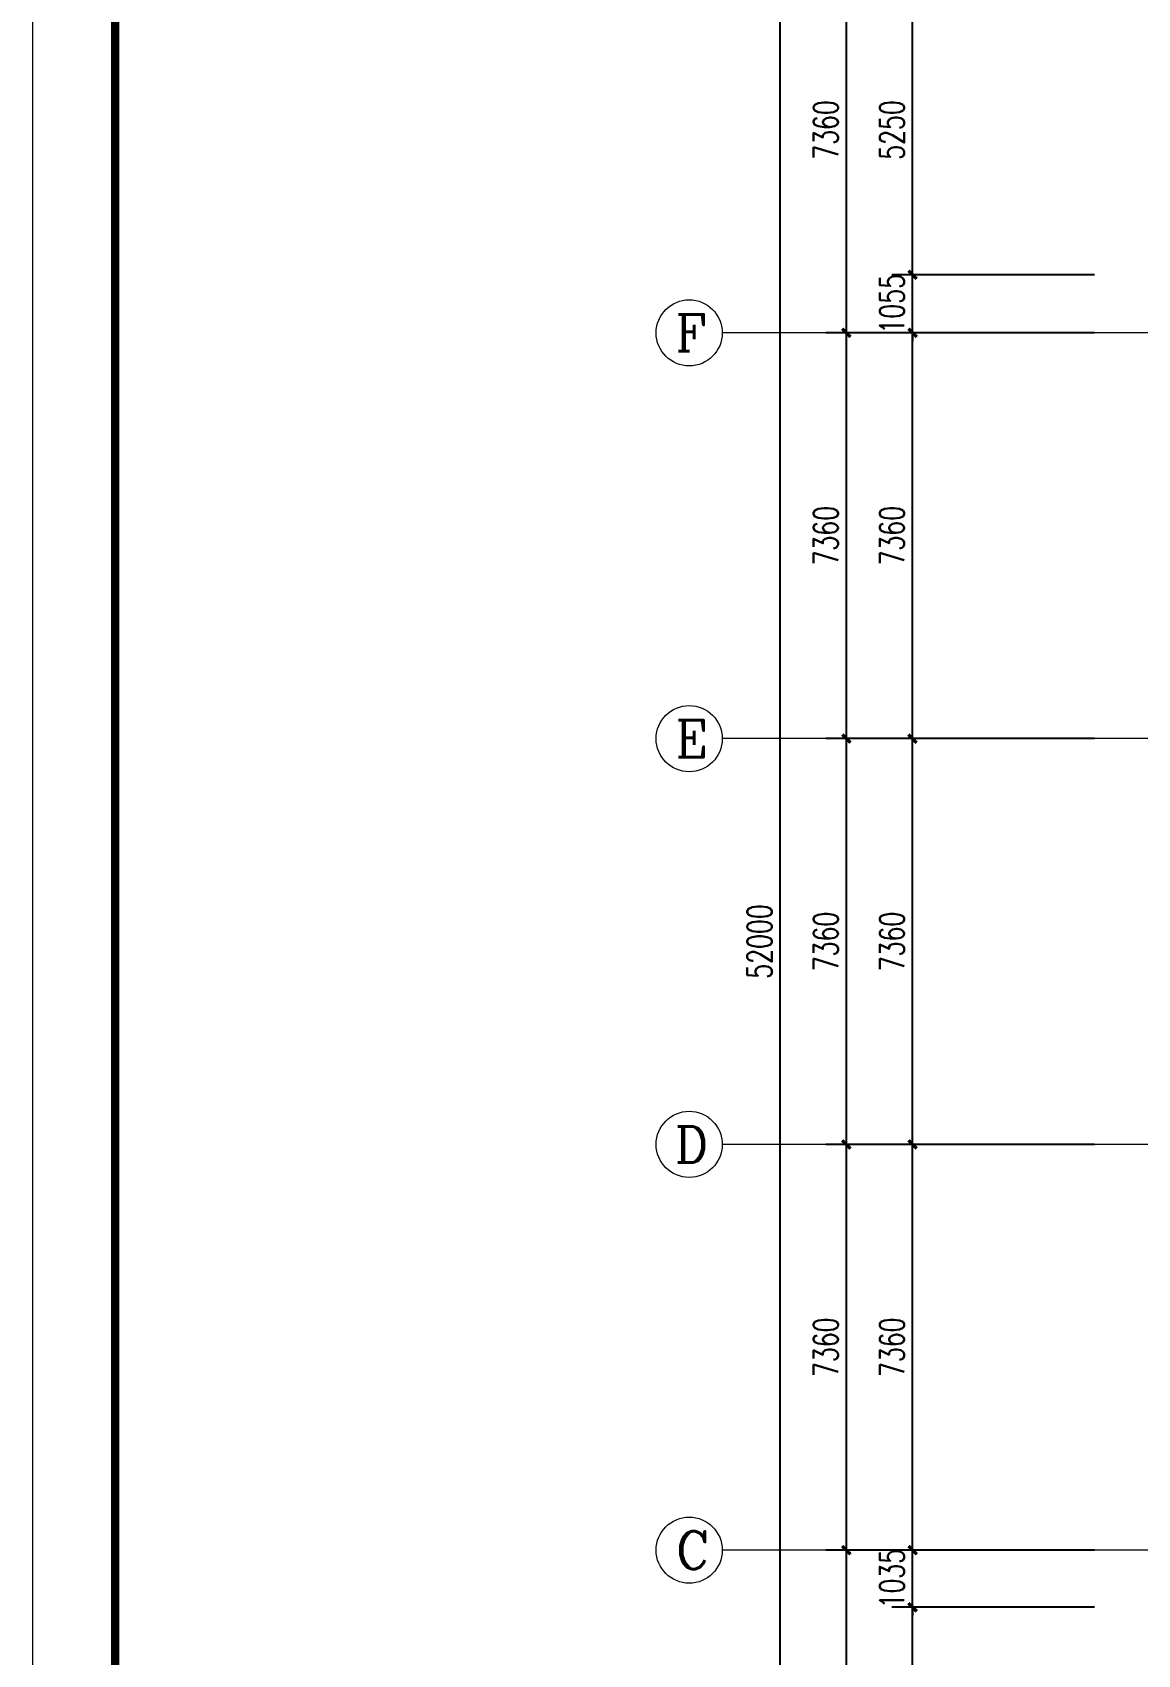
# Model space of a CAD drawing. Header units: inches. Extents: x -3733042 to -3450527, y 579159 to 997713.
# Drawn here: x -3732365 to -3712328, y 822457 to 851880 of the extents above; entities that cross this region are included whole.
import ezdxf

# ---------------------------------------------------------------- set-up
doc = ezdxf.new("R2010")
doc.units = ezdxf.units.IN
doc.header["$LTSCALE"] = 1000
doc.header["$MEASUREMENT"] = 0
doc.linetypes.add('DOTE', pattern=[2.42, 2, -0.2, 0.02, -0.2])
doc.layers.get('0').update_dxf_attribs({"lineweight": 18})
for name, color, linetype, lineweight in [('AXIS', 30, 'Continuous', 18), ('AXIS_TEXT', 7, 'Continuous', 18), ('DOTE', 14, 'DOTE', 18), ('PUB_TITLE', 153, 'Continuous', 18)]:
    doc.layers.add(name, color=color, linetype=linetype, lineweight=lineweight)
doc.styles.add('_TCH_AXIS', font='complex.shx', dxfattribs={"bigfont": 'gbcbig.shx'})
doc.styles.add('_TCH_DIM_T3', font='simplex.shx', dxfattribs={"width": 0.705882, "bigfont": 'gbcbig.shx'})
doc.styles.add('COMPLEX', font='complex.shx')
doc.dimstyles.new('_TCH_ARCH&&150', dxfattribs={"dimtxt": 446.25, "dimasz": 150, "dimexe": 375, "dimexo": 450, "dimgap": 150, "dimtad": 1, "dimdec": 0, "dimzin": 0, "dimdsep": 46, "dimtxsty": '_TCH_DIM_T3', "dimblk": 'ARCHTICK', "dimcen": 0.09, "dimdle": 300, "dimclrt": 7, "dimazin": 2, "dimtfac": 1, "dimtdec": 0, "dimtix": 1, "dimtmove": 2, "dimatfit": 3, "dimfxl": 1, "dimtolj": 1, "dimarcsym": 0})

# ---------------------------------------------------------------- blocks, each defined once
blk = doc.blocks.new('_ArchTick_2')
at = {"color": 0, "linetype": 'ByBlock'}
blk.add_lwpolyline([(-0.5, -0.5, 0.4, 0.4, 0), (0.5, 0.5, 0.4, 0.4, 0)], format="xyseb", dxfattribs=at)
blk = doc.blocks.new('*X649')
at = {"layer": 'AXIS', "color": 0, "lineweight": -2}
for p, q in [((-3713107, 823315), (-3716782, 823315)), ((-3716407, 818065), (-3716407, 823315)), ((-3713107, 818065), (-3716782, 818065))]:
    blk.add_line(p, q, dxfattribs=at)
at = {"layer": 'AXIS', "color": 0, "lineweight": -2, "xscale": 150, "yscale": 150, "zscale": 150}
for p, rotation in [((-3716407, 823315), 90), ((-3716407, 818065), 270)]:
    blk.add_blockref('_ArchTick_2', p, dxfattribs=dict(at, rotation=rotation))
at = {"layer": 'AXIS', "color": 7, "insert": (-3716780, 820690), "char_height": 446.2, "width": 1575, "attachment_point": 5, "rotation": 90, "style": '_TCH_DIM_T3'}
blk.add_mtext('5250', dxfattribs=at)
blk = doc.blocks.new('_ARCHTICK')
at = {"color": 0, "linetype": 'ByBlock', "const_width": 0.4}
blk.add_lwpolyline([(-0.5, -0.5), (0.5, 0.5)], dxfattribs=at)
blk = doc.blocks.new('*X650')
at = {"layer": 'AXIS', "color": 0, "lineweight": -2}
for p, q in [((-3716407, 824350), (-3716407, 824500)), ((-3713107, 824350), (-3716782, 824350)), ((-3716407, 823315), (-3716407, 824350)), ((-3713107, 823315), (-3716782, 823315)), ((-3716407, 823315), (-3716407, 823165))]:
    blk.add_line(p, q, dxfattribs=at)
at = {"layer": 'AXIS', "color": 0, "lineweight": -2, "xscale": 150, "yscale": 150, "zscale": 150}
for p, rotation in [((-3716407, 824350), 270), ((-3716407, 823315), 90)]:
    blk.add_blockref('_ArchTick_2', p, dxfattribs=dict(at, rotation=rotation))
at = {"layer": 'AXIS', "color": 7, "insert": (-3716780, 823833), "char_height": 446.2, "width": 1440, "attachment_point": 5, "rotation": 90, "style": '_TCH_DIM_T3'}
blk.add_mtext('1035', dxfattribs=at)
blk = doc.blocks.new('*X651')
at = {"layer": 'AXIS', "color": 0, "lineweight": -2}
for p, q in [((-3713107, 831710), (-3716782, 831710)), ((-3716407, 824350), (-3716407, 831710)), ((-3713107, 824350), (-3716782, 824350))]:
    blk.add_line(p, q, dxfattribs=at)
at = {"layer": 'AXIS', "color": 0, "lineweight": -2, "xscale": 150, "yscale": 150, "zscale": 150}
for p, rotation in [((-3716407, 831710), 90), ((-3716407, 824350), 270)]:
    blk.add_blockref('_ArchTick_2', p, dxfattribs=dict(at, rotation=rotation))
at = {"layer": 'AXIS', "color": 7, "insert": (-3716780, 828030), "char_height": 446.2, "width": 1620, "attachment_point": 5, "rotation": 90, "style": '_TCH_DIM_T3'}
blk.add_mtext('7360', dxfattribs=at)
blk = doc.blocks.new('*X652')
at = {"layer": 'AXIS', "color": 0, "lineweight": -2}
for p, q in [((-3713107, 839070), (-3716782, 839070)), ((-3716407, 831710), (-3716407, 839070)), ((-3713107, 831710), (-3716782, 831710))]:
    blk.add_line(p, q, dxfattribs=at)
at = {"layer": 'AXIS', "color": 0, "lineweight": -2, "xscale": 150, "yscale": 150, "zscale": 150}
for p, rotation in [((-3716407, 839070), 90), ((-3716407, 831710), 270)]:
    blk.add_blockref('_ArchTick_2', p, dxfattribs=dict(at, rotation=rotation))
at = {"layer": 'AXIS', "color": 7, "insert": (-3716780, 835390), "char_height": 446.2, "width": 1620, "attachment_point": 5, "rotation": 90, "style": '_TCH_DIM_T3'}
blk.add_mtext('7360', dxfattribs=at)
blk = doc.blocks.new('*X653')
at = {"layer": 'AXIS', "color": 0, "lineweight": -2}
for p, q in [((-3713107, 846430), (-3716782, 846430)), ((-3716407, 839070), (-3716407, 846430)), ((-3713107, 839070), (-3716782, 839070))]:
    blk.add_line(p, q, dxfattribs=at)
at = {"layer": 'AXIS', "color": 0, "lineweight": -2, "xscale": 150, "yscale": 150, "zscale": 150}
for p, rotation in [((-3716407, 846430), 90), ((-3716407, 839070), 270)]:
    blk.add_blockref('_ArchTick_2', p, dxfattribs=dict(at, rotation=rotation))
at = {"layer": 'AXIS', "color": 7, "insert": (-3716780, 842750), "char_height": 446.2, "width": 1620, "attachment_point": 5, "rotation": 90, "style": '_TCH_DIM_T3'}
blk.add_mtext('7360', dxfattribs=at)
blk = doc.blocks.new('*X654')
at = {"layer": 'AXIS', "color": 0, "lineweight": -2}
for p, q in [((-3713107, 847485), (-3716782, 847485)), ((-3716407, 847485), (-3716407, 847635)), ((-3716407, 846430), (-3716407, 847485)), ((-3713107, 846430), (-3716782, 846430)), ((-3716407, 846430), (-3716407, 846280))]:
    blk.add_line(p, q, dxfattribs=at)
at = {"layer": 'AXIS', "color": 0, "lineweight": -2, "xscale": 150, "yscale": 150, "zscale": 150}
for p, rotation in [((-3716407, 847485), 270), ((-3716407, 846430), 90)]:
    blk.add_blockref('_ArchTick_2', p, dxfattribs=dict(at, rotation=rotation))
at = {"layer": 'AXIS', "color": 7, "insert": (-3716780, 846958), "char_height": 446.2, "width": 1440, "attachment_point": 5, "rotation": 90, "style": '_TCH_DIM_T3'}
blk.add_mtext('1055', dxfattribs=at)
blk = doc.blocks.new('*X655')
at = {"layer": 'AXIS', "color": 0, "lineweight": -2}
for p, q in [((-3713107, 852735), (-3716782, 852735)), ((-3716407, 847485), (-3716407, 852735)), ((-3713107, 847485), (-3716782, 847485))]:
    blk.add_line(p, q, dxfattribs=at)
at = {"layer": 'AXIS', "color": 0, "lineweight": -2, "xscale": 150, "yscale": 150, "zscale": 150}
for p, rotation in [((-3716407, 852735), 90), ((-3716407, 847485), 270)]:
    blk.add_blockref('_ArchTick_2', p, dxfattribs=dict(at, rotation=rotation))
at = {"layer": 'AXIS', "color": 7, "insert": (-3716780, 850110), "char_height": 446.2, "width": 1575, "attachment_point": 5, "rotation": 90, "style": '_TCH_DIM_T3'}
blk.add_mtext('5250', dxfattribs=at)
blk = doc.blocks.new('*X851')
at = {"layer": 'AXIS', "color": 0, "lineweight": -2}
for p, q in [((-3714307, 824350), (-3717982, 824350)), ((-3717607, 816990), (-3717607, 824350)), ((-3714307, 816990), (-3717982, 816990))]:
    blk.add_line(p, q, dxfattribs=at)
at = {"layer": 'AXIS', "color": 0, "lineweight": -2, "xscale": 150, "yscale": 150, "zscale": 150}
for p, rotation in [((-3717607, 824350), 90), ((-3717607, 816990), 270)]:
    blk.add_blockref('_ArchTick_2', p, dxfattribs=dict(at, rotation=rotation))
at = {"layer": 'AXIS', "color": 7, "insert": (-3717980, 820670), "char_height": 446.2, "width": 1620, "attachment_point": 5, "rotation": 90, "style": '_TCH_DIM_T3'}
blk.add_mtext('7360', dxfattribs=at)
blk = doc.blocks.new('*X852')
at = {"layer": 'AXIS', "color": 0, "lineweight": -2}
for p, q in [((-3714307, 831710), (-3717982, 831710)), ((-3717607, 824350), (-3717607, 831710)), ((-3714307, 824350), (-3717982, 824350))]:
    blk.add_line(p, q, dxfattribs=at)
at = {"layer": 'AXIS', "color": 0, "lineweight": -2, "xscale": 150, "yscale": 150, "zscale": 150}
for p, rotation in [((-3717607, 831710), 90), ((-3717607, 824350), 270)]:
    blk.add_blockref('_ArchTick_2', p, dxfattribs=dict(at, rotation=rotation))
at = {"layer": 'AXIS', "color": 7, "insert": (-3717980, 828030), "char_height": 446.2, "width": 1620, "attachment_point": 5, "rotation": 90, "style": '_TCH_DIM_T3'}
blk.add_mtext('7360', dxfattribs=at)
blk = doc.blocks.new('*X853')
at = {"layer": 'AXIS', "color": 0, "lineweight": -2}
for p, q in [((-3714307, 839070), (-3717982, 839070)), ((-3717607, 831710), (-3717607, 839070)), ((-3714307, 831710), (-3717982, 831710))]:
    blk.add_line(p, q, dxfattribs=at)
at = {"layer": 'AXIS', "color": 0, "lineweight": -2, "xscale": 150, "yscale": 150, "zscale": 150}
for p, rotation in [((-3717607, 839070), 90), ((-3717607, 831710), 270)]:
    blk.add_blockref('_ArchTick_2', p, dxfattribs=dict(at, rotation=rotation))
at = {"layer": 'AXIS', "color": 7, "insert": (-3717980, 835390), "char_height": 446.2, "width": 1620, "attachment_point": 5, "rotation": 90, "style": '_TCH_DIM_T3'}
blk.add_mtext('7360', dxfattribs=at)
blk = doc.blocks.new('*X854')
at = {"layer": 'AXIS', "color": 0, "lineweight": -2}
for p, q in [((-3714307, 846430), (-3717982, 846430)), ((-3717607, 839070), (-3717607, 846430)), ((-3714307, 839070), (-3717982, 839070))]:
    blk.add_line(p, q, dxfattribs=at)
at = {"layer": 'AXIS', "color": 0, "lineweight": -2, "xscale": 150, "yscale": 150, "zscale": 150}
for p, rotation in [((-3717607, 846430), 90), ((-3717607, 839070), 270)]:
    blk.add_blockref('_ArchTick_2', p, dxfattribs=dict(at, rotation=rotation))
at = {"layer": 'AXIS', "color": 7, "insert": (-3717980, 842750), "char_height": 446.2, "width": 1620, "attachment_point": 5, "rotation": 90, "style": '_TCH_DIM_T3'}
blk.add_mtext('7360', dxfattribs=at)
blk = doc.blocks.new('*X855')
at = {"layer": 'AXIS', "color": 0, "lineweight": -2}
for p, q in [((-3714307, 853790), (-3717982, 853790)), ((-3717607, 846430), (-3717607, 853790)), ((-3714307, 846430), (-3717982, 846430))]:
    blk.add_line(p, q, dxfattribs=at)
at = {"layer": 'AXIS', "color": 0, "lineweight": -2, "xscale": 150, "yscale": 150, "zscale": 150}
for p, rotation in [((-3717607, 853790), 90), ((-3717607, 846430), 270)]:
    blk.add_blockref('_ArchTick_2', p, dxfattribs=dict(at, rotation=rotation))
at = {"layer": 'AXIS', "color": 7, "insert": (-3717980, 850110), "char_height": 446.2, "width": 1620, "attachment_point": 5, "rotation": 90, "style": '_TCH_DIM_T3'}
blk.add_mtext('7360', dxfattribs=at)
blk = doc.blocks.new('*X858')
at = {"layer": 'AXIS', "color": 0, "lineweight": -2}
for p, q in [((-3714757, 861390), (-3719182, 861390)), ((-3718807, 809390), (-3718807, 861390)), ((-3714757, 809390), (-3719182, 809390))]:
    blk.add_line(p, q, dxfattribs=at)
at = {"layer": 'AXIS', "color": 0, "lineweight": -2, "xscale": 150, "yscale": 150, "zscale": 150}
for p, rotation in [((-3718807, 861390), 90), ((-3718807, 809390), 270)]:
    blk.add_blockref('_ArchTick_2', p, dxfattribs=dict(at, rotation=rotation))
at = {"layer": 'AXIS', "color": 7, "insert": (-3719180, 835390), "char_height": 446.2, "width": 2070, "attachment_point": 5, "rotation": 90, "style": '_TCH_DIM_T3'}
blk.add_mtext('52000', dxfattribs=at)
blk = doc.blocks.new('_AXISO')
blk.add_circle((0, 0), 0.5)
at = {"layer": 'AXIS_TEXT', "style": 'COMPLEX', "width": 1.04167}
blk.add_attdef('A', (-0.25, -0.28), '', height=0.56, dxfattribs=at)

msp = doc.modelspace()

# ---------------------------------------------------------------- linework, layer by layer
at = {"layer": 'AXIS'}
for p, q in [((-3713856.5, 846430.1), (-3719856.5, 846430.1)), ((-3713856.5, 839070.1), (-3719856.5, 839070.1)), ((-3713856.5, 831710.1), (-3719856.5, 831710.1)), ((-3713856.5, 824350.1), (-3719856.5, 824350.1))]:
    msp.add_line(p, q, dxfattribs=at)
at = {"layer": 'DOTE'}
for p, q in [((-3690060.9, 846430.1), (-3713856.5, 846430.1)), ((-3690060.9, 839070.1), (-3713856.5, 839070.1)), ((-3690060.9, 831710.1), (-3713856.5, 831710.1)), ((-3690060.9, 824350.1), (-3713856.5, 824350.1))]:
    msp.add_line(p, q, dxfattribs=at)
at = {"layer": 'PUB_TITLE'}
msp.add_lwpolyline([(-3732364.6, 789812.6), (-3669364.6, 789812.6), (-3669364.6, 878912.6), (-3732364.6, 878912.6)], close=True, dxfattribs=at)
msp.add_lwpolyline([(-3730864.6, 791312.6, 150, 150, 0), (-3670864.6, 791312.6, 150, 150, 0), (-3670864.6, 875162.6, 150, 150, 0), (-3730864.6, 875162.6, 150, 150, 0)], format="xyseb", close=True, dxfattribs=at)

# ---------------------------------------------------------------- block references
at = {"layer": 'AXIS'}
ref = msp.add_blockref('_AXISO', (-3720456.5, 846430.1), dxfattribs=dict(at, xscale=1200, yscale=1200, zscale=1200))
ref.add_attrib('A', 'F', (-3720711.1, 846096.1), dxfattribs={"layer": 'AXIS_TEXT', "height": 668.2, "style": '_TCH_AXIS'})
ref = msp.add_blockref('_AXISO', (-3720456.5, 839070.1), dxfattribs=dict(at, xscale=1200, yscale=1200, zscale=1200))
ref.add_attrib('A', 'E', (-3720711.1, 838736.1), dxfattribs={"layer": 'AXIS_TEXT', "height": 668.2, "style": '_TCH_AXIS'})
ref = msp.add_blockref('_AXISO', (-3720456.5, 831710.1), dxfattribs=dict(at, xscale=1200, yscale=1200, zscale=1200))
ref.add_attrib('A', 'D', (-3720720.8, 831383.7), dxfattribs={"layer": 'AXIS_TEXT', "height": 652.9, "style": '_TCH_AXIS'})
ref = msp.add_blockref('_AXISO', (-3720456.5, 824350.1), dxfattribs=dict(at, xscale=1200, yscale=1200, zscale=1200))
ref.add_attrib('A', 'C', (-3720700.6, 824008.4), dxfattribs={"layer": 'AXIS_TEXT', "height": 683.5, "style": '_TCH_AXIS'})

# ---------------------------------------------------------------- dimensions: what is measured, and where the dimension line sits
for base, p1, p2, picture, middle in [((-3718806.5, 861390.1), (-3714306.5, 809390.1), (-3714306.5, 861390.1), '*X858', (-3719179.6, 835390.1)), ((-3717606.5, 853790.1), (-3713856.5, 846430.1), (-3713856.5, 853790.1), '*X855', (-3717979.6, 850110.1)), ((-3716406.5, 852735.1), (-3712656.5, 847485.1), (-3712656.5, 852735.1), '*X655', (-3716779.6, 850110.1)), ((-3716406.5, 847485.1), (-3712656.5, 846430.1), (-3712656.5, 847485.1), '*X654', (-3716779.6, 846957.6)), ((-3717606.5, 846430.1), (-3713856.5, 839070.1), (-3713856.5, 846430.1), '*X854', (-3717979.6, 842750.1)), ((-3716406.5, 846430.1), (-3712656.5, 839070.1), (-3712656.5, 846430.1), '*X653', (-3716779.6, 842750.1)), ((-3717606.5, 839070.1), (-3713856.5, 831710.1), (-3713856.5, 839070.1), '*X853', (-3717979.6, 835390.1)), ((-3716406.5, 839070.1), (-3712656.5, 831710.1), (-3712656.5, 839070.1), '*X652', (-3716779.6, 835390.1)), ((-3717606.5, 831710.1), (-3713856.5, 824350.1), (-3713856.5, 831710.1), '*X852', (-3717979.6, 828030.1)), ((-3716406.5, 831710.1), (-3712656.5, 824350.1), (-3712656.5, 831710.1), '*X651', (-3716779.6, 828030.1)), ((-3717606.5, 824350.1), (-3713856.5, 816990.1), (-3713856.5, 824350.1), '*X851', (-3717979.6, 820670.1)), ((-3716406.5, 824350.1), (-3712656.5, 823315.5), (-3712656.5, 824350.1), '*X650', (-3716779.6, 823832.8)), ((-3716406.5, 823315.5), (-3712656.5, 818065.5), (-3712656.5, 823315.5), '*X649', (-3716779.6, 820690.5))]:
    dim = msp.add_linear_dim(base=base, p1=p1, p2=p2, angle=90, dimstyle='_TCH_ARCH&&150', override={"dimsah": 1, "dimtzin": 0}, dxfattribs=at)
    dim.commit()
    dim.dimension.update_dxf_attribs({"geometry": picture, "text_midpoint": middle})

doc.saveas('drawing.dxf')
